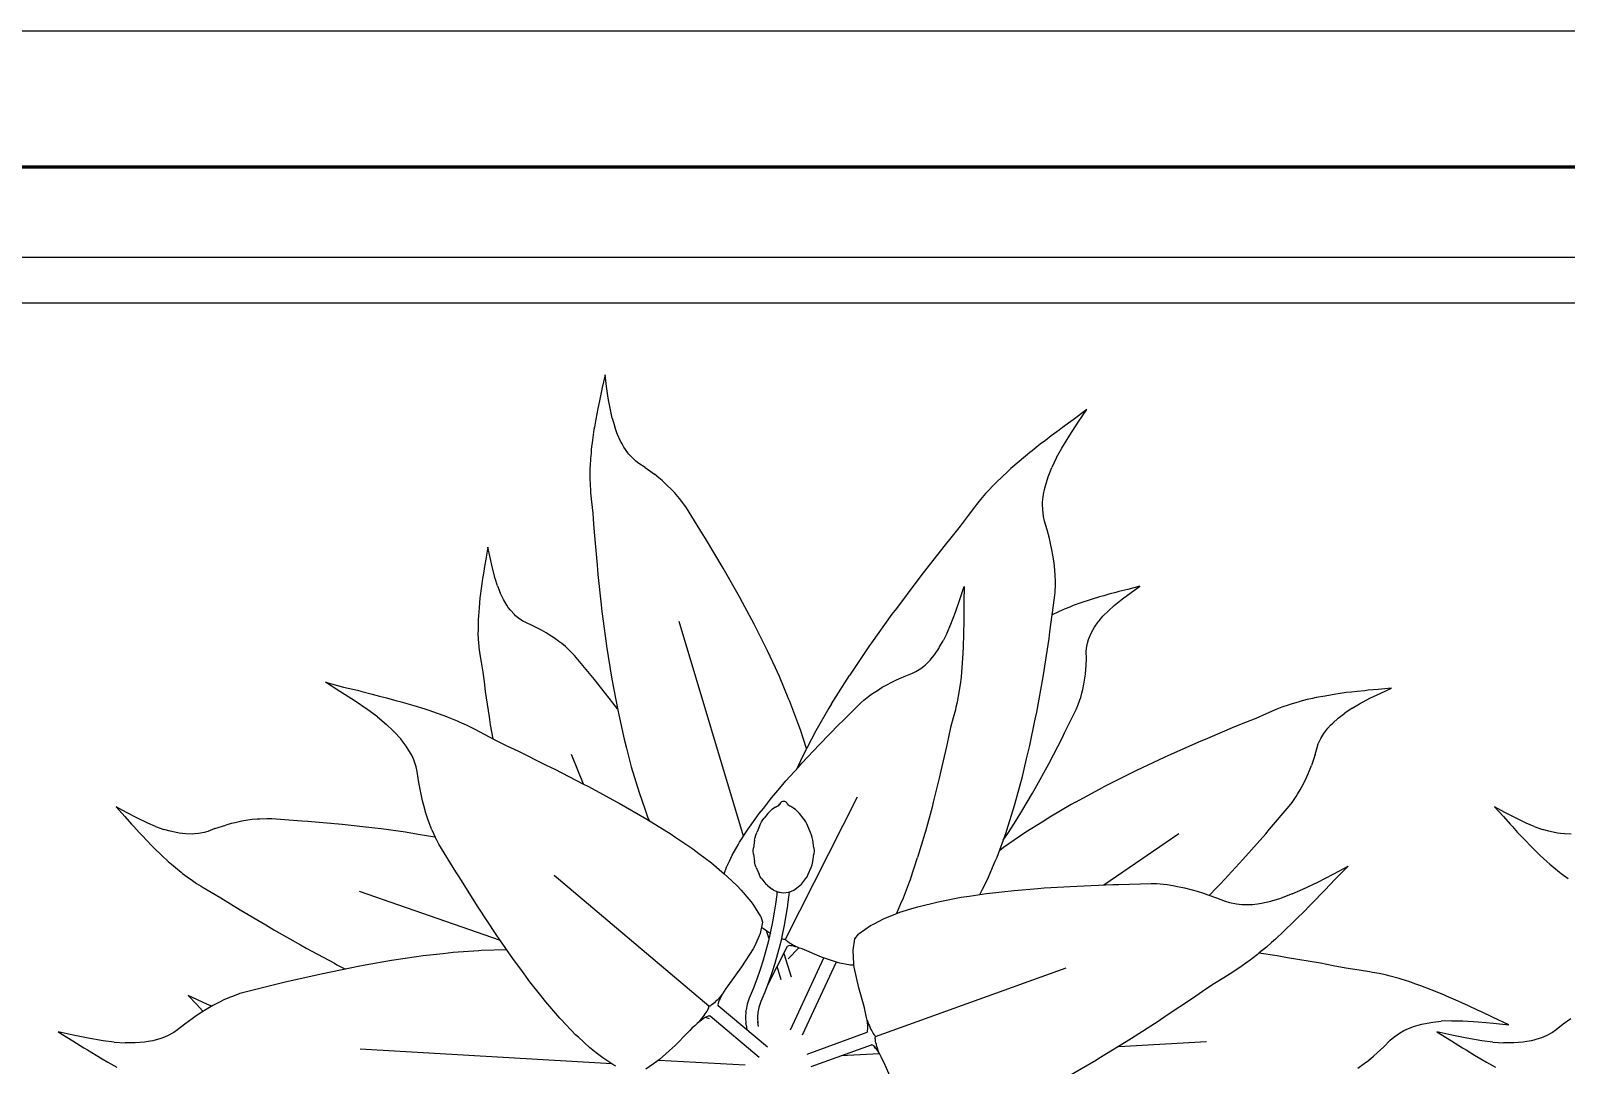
# Model space of a CAD drawing. Header units: metres. Extents: x 244.4 to 340.3, y -4.1 to 64.3.
# Drawn here: x 253.856 to 254.703, y 35.942 to 36.512 of the extents above; entities that cross this region are included whole.
import ezdxf

# ---------------------------------------------------------------- set-up
doc = ezdxf.new("R2010")
doc.units = ezdxf.units.M
doc.layers.add('A-WALL', color=6, linetype='Continuous', lineweight=60)
doc.layers.add('Edges', color=7, linetype='Continuous')

msp = doc.modelspace()

# ---------------------------------------------------------------- linework, layer by layer
at = {"layer": 'A-WALL'}
msp.add_line((251.59767, 36.4373), (257.44767, 36.4373), dxfattribs=at)
at = {"layer": 'Edges'}
for p, q in [((251.59767, 36.5123), (257.44767, 36.5123)), ((255.48345, 36.3873), (253.65837, 36.3873)), ((251.59767, 36.3623), (257.44767, 36.3623)), ((254.17293, 36.32262), (254.17139, 36.31547)), ((254.17375, 36.31618), (254.17293, 36.32262)), ((254.17014, 36.31002), (254.16984, 36.30824)), ((254.17139, 36.31547), (254.17014, 36.31002)), ((254.17468, 36.30969), (254.17375, 36.31618)), ((254.17586, 36.3032), (254.17468, 36.30969)), ((254.16888, 36.30402), (254.16838, 36.30096)), ((254.16984, 36.30824), (254.16888, 36.30402)), ((254.17692, 36.29857), (254.17586, 36.3032)), ((254.43858, 36.30347), (254.43098, 36.29777)), ((254.43382, 36.29644), (254.43858, 36.30347)), ((254.16706, 36.29369), (254.16681, 36.29246)), ((254.16777, 36.29818), (254.16706, 36.29369)), ((254.16838, 36.30096), (254.16777, 36.29818)), ((254.17692, 36.29857), (254.17826, 36.29395)), ((254.17949, 36.29053), (254.17826, 36.29395)), ((254.42513, 36.29355), (254.42334, 36.29207)), ((254.43098, 36.29777), (254.42513, 36.29355)), ((254.42915, 36.28936), (254.43382, 36.29644)), ((254.16596, 36.28647), (254.16535, 36.28161)), ((254.16681, 36.29246), (254.16596, 36.28647)), ((254.17979, 36.28971), (254.17949, 36.29053)), ((254.18149, 36.28595), (254.17979, 36.28971)), ((254.18229, 36.28449), (254.18149, 36.28595)), ((254.18337, 36.28259), (254.18229, 36.28449)), ((254.41577, 36.28636), (254.41285, 36.28425)), ((254.41885, 36.28886), (254.41577, 36.28636)), ((254.42334, 36.29207), (254.41885, 36.28886)), ((254.42477, 36.28217), (254.42915, 36.28936)), ((254.16488, 36.27642), (254.1647, 36.27237)), ((254.16519, 36.27936), (254.16488, 36.27642)), ((254.16535, 36.28161), (254.16519, 36.27936)), ((254.18542, 36.2796), (254.18337, 36.28259)), ((254.1861, 36.27879), (254.18542, 36.2796)), ((254.18761, 36.27707), (254.1861, 36.27879)), ((254.18995, 36.2749), (254.18761, 36.27707)), ((254.40713, 36.27968), (254.40131, 36.27481)), ((254.4084, 36.28061), (254.40713, 36.27968)), ((254.41285, 36.28425), (254.4084, 36.28061)), ((254.42187, 36.27691), (254.41926, 36.27146)), ((254.42187, 36.27691), (254.42477, 36.28217)), ((254.16462, 36.27138), (254.16455, 36.26656)), ((254.1647, 36.27237), (254.16462, 36.27138)), ((254.1916, 36.27366), (254.18995, 36.2749)), ((254.19506, 36.2714), (254.1916, 36.27366)), ((254.19506, 36.2714), (254.20015, 36.2677)), ((254.20256, 36.26577), (254.20015, 36.2677)), ((254.39467, 36.26893), (254.39196, 36.26653)), ((254.39669, 36.27086), (254.39467, 36.26893)), ((254.40131, 36.27481), (254.39669, 36.27086)), ((254.41757, 36.26723), (254.41926, 36.27146)), ((254.16455, 36.26656), (254.16459, 36.26556)), ((254.16459, 36.26556), (254.16466, 36.26196)), ((254.16466, 36.26196), (254.1649, 36.25896)), ((254.1649, 36.25896), (254.16499, 36.25752)), ((254.20434, 36.26421), (254.20256, 36.26577)), ((254.20707, 36.26178), (254.20434, 36.26421)), ((254.20952, 36.25932), (254.20707, 36.26178)), ((254.21115, 36.25765), (254.20952, 36.25932)), ((254.38755, 36.26219), (254.38353, 36.25795)), ((254.38843, 36.26301), (254.38755, 36.26219)), ((254.39196, 36.26653), (254.38843, 36.26301)), ((254.41468, 36.25674), (254.41522, 36.25935)), ((254.41522, 36.25935), (254.41567, 36.26136)), ((254.41567, 36.26136), (254.41718, 36.26623)), ((254.41718, 36.26623), (254.41757, 36.26723)), ((254.16499, 36.25752), (254.16553, 36.25256)), ((254.16553, 36.25256), (254.16611, 36.2463)), ((254.21301, 36.25554), (254.21115, 36.25765)), ((254.21395, 36.25437), (254.21301, 36.25554)), ((254.21634, 36.25131), (254.21395, 36.25437)), ((254.21783, 36.24911), (254.21634, 36.25131)), ((254.37769, 36.25096), (254.37662, 36.24964)), ((254.3799, 36.2538), (254.37769, 36.25096)), ((254.38275, 36.25702), (254.3799, 36.2538)), ((254.38353, 36.25795), (254.38275, 36.25702)), ((254.41415, 36.25102), (254.41418, 36.25232)), ((254.41419, 36.24823), (254.41415, 36.25102)), ((254.41418, 36.25232), (254.41468, 36.25674)), ((254.16611, 36.2463), (254.1666, 36.24016)), ((254.22662, 36.23495), (254.21783, 36.24911)), ((254.37313, 36.24491), (254.36868, 36.23909)), ((254.37662, 36.24964), (254.37313, 36.24491)), ((254.41465, 36.24436), (254.41419, 36.24823)), ((254.41522, 36.24188), (254.41465, 36.24436)), ((254.1666, 36.24016), (254.16702, 36.23377)), ((254.16702, 36.23377), (254.16855, 36.21753)), ((254.22837, 36.23221), (254.22662, 36.23495)), ((254.36428, 36.23356), (254.35966, 36.22796)), ((254.36868, 36.23909), (254.36428, 36.23356)), ((254.41669, 36.23705), (254.41522, 36.24188)), ((254.4179, 36.23221), (254.41669, 36.23705)), ((254.10834, 36.22747), (254.10723, 36.22081)), ((254.10952, 36.22173), (254.10834, 36.22747)), ((254.23812, 36.21586), (254.22837, 36.23221)), ((254.35966, 36.22796), (254.34836, 36.21335)), ((254.41857, 36.22962), (254.4179, 36.23221)), ((254.41933, 36.22597), (254.41857, 36.22962)), ((254.41977, 36.22316), (254.41933, 36.22597)), ((254.10723, 36.22081), (254.1063, 36.21572)), ((254.1108, 36.21597), (254.10952, 36.22173)), ((254.16855, 36.21753), (254.16897, 36.21236)), ((254.42046, 36.21886), (254.41977, 36.22316)), ((254.42085, 36.21477), (254.42046, 36.21886)), ((254.1054, 36.21017), (254.10506, 36.20734)), ((254.10611, 36.21408), (254.1054, 36.21017)), ((254.1063, 36.21572), (254.10611, 36.21408)), ((254.11231, 36.21027), (254.1108, 36.21597)), ((254.11359, 36.20624), (254.11231, 36.21027)), ((254.16897, 36.21236), (254.17086, 36.19563)), ((254.24703, 36.20021), (254.23812, 36.21586)), ((254.34474, 36.20882), (254.33351, 36.19374)), ((254.34836, 36.21335), (254.34474, 36.20882)), ((254.42109, 36.21204), (254.42085, 36.21477)), ((254.42121, 36.20877), (254.42109, 36.21204)), ((254.42119, 36.20702), (254.42121, 36.20877)), ((254.10415, 36.20066), (254.10396, 36.19953)), ((254.10461, 36.20477), (254.10415, 36.20066)), ((254.10506, 36.20734), (254.10461, 36.20477)), ((254.11359, 36.20624), (254.11515, 36.20227)), ((254.11654, 36.19935), (254.11515, 36.20227)), ((254.24869, 36.19705), (254.24703, 36.20021)), ((254.36859, 36.19869), (254.37097, 36.20574)), ((254.37097, 36.20574), (254.37079, 36.19758)), ((254.4208, 36.19956), (254.42109, 36.20257)), ((254.42109, 36.20257), (254.42119, 36.20702)), ((254.44543, 36.20008), (254.44148, 36.19882)), ((254.44796, 36.20071), (254.44543, 36.20008)), ((254.45067, 36.20156), (254.44796, 36.20071)), ((254.45453, 36.20251), (254.45067, 36.20156)), ((254.45611, 36.203), (254.45453, 36.20251)), ((254.46113, 36.20423), (254.45611, 36.203)), ((254.45817, 36.199), (254.46291, 36.20252)), ((254.46767, 36.20594), (254.46113, 36.20423)), ((254.46291, 36.20252), (254.46767, 36.20594)), ((254.10344, 36.19406), (254.10308, 36.18965)), ((254.10396, 36.19953), (254.10344, 36.19406)), ((254.11688, 36.19866), (254.11654, 36.19935)), ((254.11873, 36.19552), (254.11688, 36.19866)), ((254.11959, 36.19432), (254.11873, 36.19552)), ((254.12074, 36.19277), (254.11959, 36.19432)), ((254.12291, 36.19037), (254.12074, 36.19277)), ((254.17086, 36.19563), (254.17123, 36.19208)), ((254.17123, 36.19208), (254.17359, 36.17452)), ((254.25515, 36.18506), (254.24869, 36.19705)), ((254.33351, 36.19374), (254.33111, 36.19062)), ((254.36356, 36.185), (254.36616, 36.19175)), ((254.36616, 36.19175), (254.36859, 36.19869)), ((254.37078, 36.19145), (254.37066, 36.18946)), ((254.37079, 36.19758), (254.37078, 36.19145)), ((254.41814, 36.1808), (254.4208, 36.19956)), ((254.42254, 36.19174), (254.41948, 36.19024)), ((254.42336, 36.19208), (254.42254, 36.19174)), ((254.42666, 36.19357), (254.42336, 36.19208)), ((254.42913, 36.19451), (254.42666, 36.19357)), ((254.431, 36.1953), (254.42913, 36.19451)), ((254.43517, 36.19677), (254.431, 36.1953)), ((254.44038, 36.19852), (254.43517, 36.19677)), ((254.44148, 36.19882), (254.44038, 36.19852)), ((254.45044, 36.19248), (254.44744, 36.18943)), ((254.45044, 36.19248), (254.45359, 36.1953)), ((254.45359, 36.1953), (254.45817, 36.199)), ((254.10304, 36.18763), (254.10288, 36.18499)), ((254.10288, 36.18499), (254.1029, 36.18136)), ((254.10308, 36.18965), (254.10304, 36.18763)), ((254.12361, 36.18973), (254.12291, 36.19037)), ((254.12518, 36.1884), (254.12361, 36.18973)), ((254.12758, 36.18678), (254.12518, 36.1884)), ((254.12927, 36.18589), (254.12758, 36.18678)), ((254.13276, 36.18433), (254.12927, 36.18589)), ((254.13612, 36.18263), (254.13276, 36.18433)), ((254.24923, 36.06822), (254.21373, 36.18657)), ((254.25827, 36.17874), (254.25515, 36.18506)), ((254.33111, 36.19062), (254.31982, 36.17475)), ((254.36154, 36.18033), (254.36356, 36.185)), ((254.37069, 36.18482), (254.37053, 36.18147)), ((254.37066, 36.18946), (254.37069, 36.18482)), ((254.442, 36.18213), (254.44275, 36.18341)), ((254.44275, 36.18341), (254.44486, 36.18638)), ((254.44486, 36.18638), (254.44535, 36.18697)), ((254.44535, 36.18697), (254.44744, 36.18943)), ((254.1029, 36.18136), (254.10287, 36.18048)), ((254.10287, 36.18048), (254.10303, 36.1762)), ((254.10303, 36.1762), (254.10311, 36.17532)), ((254.10311, 36.17532), (254.10335, 36.17216)), ((254.13793, 36.18172), (254.13612, 36.18263)), ((254.14038, 36.18034), (254.13793, 36.18172)), ((254.1422, 36.17919), (254.14038, 36.18034)), ((254.14499, 36.17742), (254.1422, 36.17919)), ((254.1475, 36.17558), (254.14499, 36.17742)), ((254.14916, 36.17434), (254.1475, 36.17558)), ((254.15107, 36.17275), (254.14916, 36.17434)), ((254.17359, 36.17452), (254.1738, 36.17287)), ((254.26249, 36.17037), (254.25827, 36.17874)), ((254.31982, 36.17475), (254.31875, 36.17329)), ((254.35738, 36.17247), (254.35928, 36.17577)), ((254.36154, 36.18033), (254.35928, 36.17577)), ((254.37055, 36.17846), (254.37032, 36.17365)), ((254.37053, 36.18147), (254.37055, 36.17846)), ((254.41438, 36.15609), (254.4177, 36.17717)), ((254.4177, 36.17717), (254.41814, 36.1808)), ((254.43838, 36.17176), (254.43888, 36.17461)), ((254.43888, 36.17461), (254.43945, 36.17659)), ((254.43945, 36.17659), (254.43975, 36.17749)), ((254.43975, 36.17749), (254.44106, 36.18045)), ((254.44106, 36.18045), (254.442, 36.18213)), ((254.10335, 36.17216), (254.10373, 36.16954)), ((254.10373, 36.16954), (254.10388, 36.16829)), ((254.10388, 36.16829), (254.10463, 36.16401)), ((254.15205, 36.17184), (254.15107, 36.17275)), ((254.15451, 36.1695), (254.15205, 36.17184)), ((254.15606, 36.1678), (254.15451, 36.1695)), ((254.16525, 36.15667), (254.15606, 36.1678)), ((254.1738, 36.17287), (254.1767, 36.15471)), ((254.26683, 36.16089), (254.26249, 36.17037)), ((254.31875, 36.17329), (254.30764, 36.1568)), ((254.3521, 36.16522), (254.3535, 36.16689)), ((254.3535, 36.16689), (254.35456, 36.16822)), ((254.35456, 36.16822), (254.35693, 36.1717)), ((254.35693, 36.1717), (254.35738, 36.17247)), ((254.36998, 36.16608), (254.36968, 36.1611)), ((254.37033, 36.17236), (254.36998, 36.16608)), ((254.37032, 36.17365), (254.37033, 36.17236)), ((254.43808, 36.16227), (254.43826, 36.16604)), ((254.43825, 36.16986), (254.43838, 36.17176)), ((254.43826, 36.16604), (254.43825, 36.16986)), ((254.10463, 36.16401), (254.10547, 36.15861)), ((254.10547, 36.15861), (254.10621, 36.15332)), ((254.26906, 36.15614), (254.26683, 36.16089)), ((254.33879, 36.15662), (254.34251, 36.15808)), ((254.34251, 36.15808), (254.34434, 36.15896)), ((254.34434, 36.15896), (254.34698, 36.16061)), ((254.34698, 36.16061), (254.34875, 36.16198)), ((254.34875, 36.16198), (254.34956, 36.16266)), ((254.34956, 36.16266), (254.3521, 36.16522)), ((254.36942, 36.15881), (254.3692, 36.15588)), ((254.36968, 36.1611), (254.36942, 36.15881)), ((254.43742, 36.15532), (254.43773, 36.15744)), ((254.43773, 36.15744), (254.43799, 36.16025)), ((254.43799, 36.16025), (254.43808, 36.16227)), ((254.02677, 36.14799), (254.01876, 36.153)), ((254.01876, 36.153), (254.02879, 36.15039)), ((254.02879, 36.15039), (254.03637, 36.14859)), ((254.10621, 36.15332), (254.10688, 36.14784)), ((254.16707, 36.15453), (254.16525, 36.15667)), ((254.17726, 36.1417), (254.16707, 36.15453)), ((254.1767, 36.15471), (254.17991, 36.13765)), ((254.27433, 36.14356), (254.26906, 36.15614)), ((254.2978, 36.1412), (254.30764, 36.1568)), ((254.32304, 36.14853), (254.32573, 36.15022)), ((254.32573, 36.15022), (254.3287, 36.15181)), ((254.3287, 36.15181), (254.33065, 36.15289)), ((254.33065, 36.15289), (254.33327, 36.15417)), ((254.33327, 36.15417), (254.33519, 36.155)), ((254.33519, 36.155), (254.33879, 36.15662)), ((254.36858, 36.15091), (254.36787, 36.14627)), ((254.36867, 36.15187), (254.36858, 36.15091)), ((254.3692, 36.15588), (254.36867, 36.15187)), ((254.4109, 36.13651), (254.41438, 36.15609)), ((254.43584, 36.14698), (254.43629, 36.14901)), ((254.43629, 36.14901), (254.43695, 36.15205)), ((254.43695, 36.15205), (254.43742, 36.15532)), ((254.59915, 36.14909), (254.59357, 36.14863)), ((254.60642, 36.1498), (254.59915, 36.14909)), ((254.60054, 36.14706), (254.60642, 36.1498)), ((254.03464, 36.14296), (254.02677, 36.14799)), ((254.04222, 36.13778), (254.03464, 36.14296)), ((254.03637, 36.14859), (254.03878, 36.14786)), ((254.03878, 36.14786), (254.04453, 36.14654)), ((254.04453, 36.14654), (254.04862, 36.14536)), ((254.04862, 36.14536), (254.05235, 36.14451)), ((254.05235, 36.14451), (254.05822, 36.14282)), ((254.05822, 36.14282), (254.05983, 36.14245)), ((254.05983, 36.14245), (254.06749, 36.14019)), ((254.10688, 36.14784), (254.10903, 36.13395)), ((254.17977, 36.1384), (254.17726, 36.1417)), ((254.27485, 36.14233), (254.27433, 36.14356)), ((254.27983, 36.1291), (254.27485, 36.14233)), ((254.2978, 36.1412), (254.29637, 36.1387)), ((254.30398, 36.13168), (254.31391, 36.14164)), ((254.31391, 36.14164), (254.31557, 36.14315)), ((254.31557, 36.14315), (254.31923, 36.14601)), ((254.31923, 36.14601), (254.32128, 36.14744)), ((254.32128, 36.14744), (254.32304, 36.14853)), ((254.36704, 36.14196), (254.36635, 36.1392)), ((254.36766, 36.14531), (254.36704, 36.14196)), ((254.36787, 36.14627), (254.36766, 36.14531)), ((254.43361, 36.14012), (254.43474, 36.14333)), ((254.43474, 36.14333), (254.43516, 36.14459)), ((254.43516, 36.14459), (254.43584, 36.14698)), ((254.54953, 36.1404), (254.54612, 36.13923)), ((254.55047, 36.14074), (254.54953, 36.1404)), ((254.55508, 36.14213), (254.55047, 36.14074)), ((254.55605, 36.14236), (254.55508, 36.14213)), ((254.55997, 36.14342), (254.55605, 36.14236)), ((254.56286, 36.14402), (254.55997, 36.14342)), ((254.56505, 36.14455), (254.56286, 36.14402)), ((254.56987, 36.14544), (254.56505, 36.14455)), ((254.57583, 36.14646), (254.56987, 36.14544)), ((254.57708, 36.14659), (254.57583, 36.14646)), ((254.58157, 36.14728), (254.57708, 36.14659)), ((254.58441, 36.14755), (254.58157, 36.14728)), ((254.58748, 36.148), (254.58441, 36.14755)), ((254.58473, 36.13869), (254.58882, 36.1411)), ((254.59178, 36.14837), (254.58748, 36.148)), ((254.58882, 36.1411), (254.59464, 36.1442)), ((254.59357, 36.14863), (254.59178, 36.14837)), ((254.59464, 36.1442), (254.60054, 36.14706)), ((254.04741, 36.13392), (254.04222, 36.13778)), ((254.04741, 36.13392), (254.05238, 36.1298)), ((254.06749, 36.14019), (254.07356, 36.13836)), ((254.07356, 36.13836), (254.0763, 36.13737)), ((254.0763, 36.13737), (254.07986, 36.13624)), ((254.07986, 36.13624), (254.08467, 36.13442)), ((254.08467, 36.13442), (254.08583, 36.13403)), ((254.08583, 36.13403), (254.09136, 36.13178)), ((254.10903, 36.13395), (254.10965, 36.12955)), ((254.17991, 36.13765), (254.18051, 36.13499)), ((254.18051, 36.13499), (254.18347, 36.12156)), ((254.29637, 36.1387), (254.28917, 36.12632)), ((254.36484, 36.13348), (254.36346, 36.12803)), ((254.36605, 36.1379), (254.36484, 36.13348)), ((254.36635, 36.1392), (254.36605, 36.1379)), ((254.40714, 36.11816), (254.41006, 36.13267)), ((254.41006, 36.13267), (254.4109, 36.13651)), ((254.42627, 36.12508), (254.43268, 36.13801)), ((254.43268, 36.13801), (254.43361, 36.14012)), ((254.53164, 36.13309), (254.52594, 36.13076)), ((254.53744, 36.13555), (254.53164, 36.13309)), ((254.54199, 36.13756), (254.53744, 36.13555)), ((254.54334, 36.13809), (254.54199, 36.13756)), ((254.54612, 36.13923), (254.54334, 36.13809)), ((254.57409, 36.13049), (254.57716, 36.13325)), ((254.57716, 36.13325), (254.57785, 36.13379)), ((254.57785, 36.13379), (254.58073, 36.13601)), ((254.58473, 36.13869), (254.58073, 36.13601)), ((254.05591, 36.12648), (254.05238, 36.1298)), ((254.05673, 36.1257), (254.05591, 36.12648)), ((254.06033, 36.12175), (254.05673, 36.1257)), ((254.09136, 36.13178), (254.09247, 36.13125)), ((254.09247, 36.13125), (254.09644, 36.1295)), ((254.09644, 36.1295), (254.09965, 36.12784)), ((254.09965, 36.12784), (254.10117, 36.1271)), ((254.10117, 36.1271), (254.10627, 36.12431)), ((254.10627, 36.12431), (254.11261, 36.12101)), ((254.10965, 36.12955), (254.11101, 36.12184)), ((254.2806, 36.12673), (254.27983, 36.1291)), ((254.28399, 36.11643), (254.2806, 36.12673)), ((254.28917, 36.12632), (254.28674, 36.12167)), ((254.29119, 36.1187), (254.30205, 36.12984)), ((254.30205, 36.12984), (254.30398, 36.13168)), ((254.36346, 36.12803), (254.36228, 36.12283)), ((254.42507, 36.12254), (254.42627, 36.12508)), ((254.51999, 36.12842), (254.50498, 36.12202)), ((254.52594, 36.13076), (254.51999, 36.12842)), ((254.5675, 36.12196), (254.56867, 36.12393)), ((254.56867, 36.12393), (254.56924, 36.12482)), ((254.56924, 36.12482), (254.57147, 36.12768)), ((254.57147, 36.12768), (254.57294, 36.12929)), ((254.57294, 36.12929), (254.57409, 36.13049)), ((254.06167, 36.12005), (254.06033, 36.12175)), ((254.06332, 36.11784), (254.06167, 36.12005)), ((254.06575, 36.11395), (254.06332, 36.11784)), ((254.11261, 36.12101), (254.11869, 36.11803)), ((254.11869, 36.11803), (254.12489, 36.11517)), ((254.12489, 36.11517), (254.14041, 36.10738)), ((254.18347, 36.12156), (254.18474, 36.11668)), ((254.18474, 36.11668), (254.1874, 36.10642)), ((254.28143, 36.10838), (254.29119, 36.1187)), ((254.28674, 36.12167), (254.28172, 36.11212)), ((254.36121, 36.11756), (254.35805, 36.10425)), ((254.36228, 36.12283), (254.36121, 36.11756)), ((254.40532, 36.11074), (254.40714, 36.11816)), ((254.41751, 36.108), (254.42507, 36.12254)), ((254.50018, 36.12004), (254.48482, 36.11316)), ((254.50498, 36.12202), (254.50018, 36.12004)), ((254.56436, 36.11315), (254.56546, 36.11712)), ((254.56546, 36.11712), (254.56614, 36.11908)), ((254.56614, 36.11908), (254.5675, 36.12196)), ((254.06635, 36.11275), (254.06575, 36.11395)), ((254.06753, 36.11016), (254.06635, 36.11275)), ((254.06879, 36.10641), (254.06753, 36.11016)), ((254.14041, 36.10738), (254.14525, 36.10508)), ((254.16111, 36.09683), (254.15447, 36.11325)), ((254.28172, 36.11212), (254.27838, 36.10494)), ((254.2796, 36.10627), (254.28143, 36.10838)), ((254.40308, 36.101), (254.40532, 36.11074)), ((254.41011, 36.09449), (254.41751, 36.108)), ((254.48155, 36.11173), (254.46554, 36.10414)), ((254.48482, 36.11316), (254.48155, 36.11173)), ((254.56128, 36.10429), (254.56238, 36.10717)), ((254.56436, 36.11315), (254.56238, 36.10717)), ((254.06935, 36.10389), (254.06879, 36.10641)), ((254.07006, 36.09888), (254.06935, 36.10389)), ((254.07101, 36.09395), (254.07006, 36.09888)), ((254.14525, 36.10508), (254.16064, 36.09707)), ((254.1874, 36.10642), (254.19169, 36.0922)), ((254.26926, 36.09453), (254.27264, 36.09863)), ((254.27264, 36.09863), (254.2796, 36.10627)), ((254.35717, 36.10013), (254.35381, 36.08689)), ((254.35805, 36.10425), (254.35717, 36.10013)), ((254.40011, 36.09032), (254.40308, 36.101)), ((254.46403, 36.10344), (254.44761, 36.09516)), ((254.46554, 36.10414), (254.46403, 36.10344)), ((254.55725, 36.09569), (254.55885, 36.09877)), ((254.55885, 36.09877), (254.56033, 36.10212)), ((254.56033, 36.10212), (254.56128, 36.10429)), ((254.07148, 36.09133), (254.07101, 36.09395)), ((254.0723, 36.08772), (254.07148, 36.09133)), ((254.16064, 36.09707), (254.16383, 36.09549)), ((254.16383, 36.09549), (254.17927, 36.08706)), ((254.19169, 36.0922), (254.19483, 36.08321)), ((254.26481, 36.08941), (254.26926, 36.09453)), ((254.27236, 36.01132), (254.31215, 36.08975)), ((254.3987, 36.08502), (254.40011, 36.09032)), ((254.40272, 36.08187), (254.40854, 36.09188)), ((254.40854, 36.09188), (254.41011, 36.09449)), ((254.43233, 36.08691), (254.44761, 36.09516)), ((254.55169, 36.08676), (254.55388, 36.08996)), ((254.55388, 36.08996), (254.55471, 36.09122)), ((254.55471, 36.09122), (254.55615, 36.09363)), ((254.55615, 36.09363), (254.55725, 36.09569)), ((253.90902, 36.08129), (253.90333, 36.08439)), ((253.90333, 36.08439), (253.90821, 36.07896)), ((253.91483, 36.07823), (253.90902, 36.08129)), ((254.07306, 36.085), (254.0723, 36.08772)), ((254.07416, 36.08086), (254.07306, 36.085)), ((254.17927, 36.08706), (254.18069, 36.08632)), ((254.18069, 36.08632), (254.19588, 36.07755)), ((254.19483, 36.08321), (254.19636, 36.07889)), ((254.25792, 36.08069), (254.2602, 36.08348)), ((254.2602, 36.08348), (254.26481, 36.08941)), ((254.26267, 36.08065), (254.26337, 36.08144)), ((254.26337, 36.08144), (254.26413, 36.08215)), ((254.26413, 36.08215), (254.26495, 36.0828)), ((254.26684, 36.08421), (254.26495, 36.0828)), ((254.26684, 36.08421), (254.26746, 36.0846)), ((254.26746, 36.0846), (254.26814, 36.08491)), ((254.26808, 36.08469), (254.26859, 36.08512)), ((254.26814, 36.08491), (254.26859, 36.08512)), ((254.26859, 36.08512), (254.26861, 36.08513)), ((254.26861, 36.08513), (254.26865, 36.08517)), ((254.26865, 36.08517), (254.26917, 36.08571)), ((254.26878, 36.08521), (254.26865, 36.08517)), ((254.26878, 36.08521), (254.26867, 36.08507)), ((254.26882, 36.08526), (254.26878, 36.08521)), ((254.26917, 36.08571), (254.26882, 36.08526)), ((254.26905, 36.08542), (254.26882, 36.08526)), ((254.26917, 36.08571), (254.26924, 36.0858)), ((254.26924, 36.0858), (254.26974, 36.08656)), ((254.26963, 36.08629), (254.26924, 36.0858)), ((254.26974, 36.08656), (254.27005, 36.08694)), ((254.27005, 36.08694), (254.27044, 36.08724)), ((254.27044, 36.08724), (254.2709, 36.08742)), ((254.2709, 36.08742), (254.2714, 36.08749)), ((254.2714, 36.08749), (254.27189, 36.08742)), ((254.27189, 36.08742), (254.27235, 36.08724)), ((254.27235, 36.08724), (254.27274, 36.08694)), ((254.27274, 36.08694), (254.27305, 36.08656)), ((254.27355, 36.0858), (254.27305, 36.08656)), ((254.27362, 36.08571), (254.27355, 36.0858)), ((254.27414, 36.08517), (254.27362, 36.08571)), ((254.27397, 36.08526), (254.27362, 36.08571)), ((254.27397, 36.08526), (254.27374, 36.08542)), ((254.27401, 36.08521), (254.27397, 36.08526)), ((254.27412, 36.08507), (254.27401, 36.08521)), ((254.27414, 36.08517), (254.27401, 36.08521)), ((254.27418, 36.08513), (254.27414, 36.08517)), ((254.2742, 36.08512), (254.27418, 36.08513)), ((254.27465, 36.08491), (254.2742, 36.08512)), ((254.27471, 36.08469), (254.2742, 36.08512)), ((254.27533, 36.0846), (254.27465, 36.08491)), ((254.27595, 36.08421), (254.27533, 36.0846)), ((254.27784, 36.0828), (254.27595, 36.08421)), ((254.27867, 36.08215), (254.27784, 36.0828)), ((254.27942, 36.08144), (254.27867, 36.08215)), ((254.28012, 36.08065), (254.27942, 36.08144)), ((254.35318, 36.08416), (254.34952, 36.0708)), ((254.35381, 36.08689), (254.35318, 36.08416)), ((254.3944, 36.07147), (254.3987, 36.08502)), ((254.3995, 36.07683), (254.40272, 36.08187)), ((254.42998, 36.08553), (254.41809, 36.07862)), ((254.43233, 36.08691), (254.42998, 36.08553)), ((254.53923, 36.072), (254.55005, 36.08467)), ((254.55005, 36.08467), (254.55169, 36.08676)), ((254.66902, 36.08129), (254.66333, 36.08439)), ((254.66333, 36.08439), (254.66821, 36.07896)), ((254.67483, 36.07823), (254.66902, 36.08129)), ((253.90821, 36.07896), (253.9119, 36.07474)), ((253.9119, 36.07474), (253.91317, 36.07346)), ((253.91317, 36.07346), (253.91602, 36.07022)), ((253.92077, 36.07538), (253.91483, 36.07823)), ((253.92514, 36.07353), (253.92077, 36.07538)), ((253.92514, 36.07353), (253.92967, 36.0719)), ((253.95779, 36.07229), (253.96378, 36.07424)), ((253.96675, 36.07506), (253.96378, 36.07424)), ((253.96906, 36.07559), (253.96675, 36.07506)), ((253.97263, 36.07638), (253.96906, 36.07559)), ((253.97606, 36.07692), (253.97263, 36.07638)), ((253.97837, 36.07726), (253.97606, 36.07692)), ((253.98116, 36.07753), (253.97837, 36.07726)), ((253.98267, 36.0776), (253.98116, 36.07753)), ((253.98655, 36.07775), (253.98267, 36.0776)), ((253.9892, 36.07767), (253.98655, 36.07775)), ((254.00583, 36.07648), (253.9892, 36.07767)), ((254.00908, 36.0763), (254.00583, 36.07648)), ((254.02804, 36.07461), (254.00908, 36.0763)), ((254.04593, 36.07264), (254.02804, 36.07461)), ((254.04946, 36.07214), (254.04593, 36.07264)), ((254.07546, 36.07705), (254.07416, 36.08086)), ((254.0763, 36.07454), (254.07546, 36.07705)), ((254.07746, 36.07161), (254.0763, 36.07454)), ((254.19588, 36.07755), (254.20934, 36.06921)), ((254.19636, 36.07889), (254.19725, 36.0767)), ((254.25197, 36.07244), (254.25248, 36.07313)), ((254.25248, 36.07313), (254.25792, 36.08069)), ((254.25809, 36.07374), (254.25656, 36.07013)), ((254.25809, 36.07374), (254.25863, 36.07492)), ((254.25863, 36.07492), (254.25924, 36.07605)), ((254.25924, 36.07605), (254.25994, 36.07713)), ((254.25994, 36.07713), (254.26071, 36.07816)), ((254.26267, 36.08065), (254.26071, 36.07816)), ((254.28208, 36.07816), (254.28012, 36.08065)), ((254.28285, 36.07713), (254.28208, 36.07816)), ((254.28355, 36.07605), (254.28285, 36.07713)), ((254.28416, 36.07492), (254.28355, 36.07605)), ((254.2847, 36.07374), (254.28416, 36.07492)), ((254.28623, 36.07013), (254.2847, 36.07374)), ((254.39532, 36.07012), (254.3995, 36.07683)), ((254.41383, 36.07593), (254.40486, 36.07028)), ((254.41809, 36.07862), (254.41383, 36.07593)), ((254.66821, 36.07896), (254.6719, 36.07474)), ((254.6719, 36.07474), (254.67317, 36.07346)), ((254.67317, 36.07346), (254.67602, 36.07022)), ((254.68077, 36.07538), (254.67483, 36.07823)), ((254.68514, 36.07353), (254.68077, 36.07538)), ((254.68514, 36.07353), (254.68967, 36.0719)), ((253.91602, 36.07022), (253.9182, 36.06801)), ((253.9182, 36.06801), (253.9201, 36.06588)), ((253.9201, 36.06588), (253.92332, 36.06267)), ((253.93317, 36.07089), (253.92967, 36.0719)), ((253.93401, 36.07066), (253.93317, 36.07089)), ((253.93805, 36.06983), (253.93401, 36.07066)), ((253.9397, 36.06962), (253.93805, 36.06983)), ((253.94187, 36.06938), (253.9397, 36.06962)), ((253.9455, 36.06929), (253.94187, 36.06938)), ((253.94655, 36.06936), (253.9455, 36.06929)), ((253.94883, 36.06958), (253.94655, 36.06936)), ((253.95196, 36.0702), (253.94883, 36.06958)), ((253.95394, 36.07081), (253.95196, 36.0702)), ((253.95779, 36.07229), (253.95394, 36.07081)), ((254.06297, 36.07034), (254.04946, 36.07214)), ((254.06992, 36.06915), (254.06297, 36.07034)), ((254.07917, 36.06767), (254.06992, 36.06915)), ((254.07746, 36.07161), (254.07927, 36.06765)), ((254.07927, 36.06765), (254.07917, 36.06767)), ((254.07992, 36.06624), (254.07927, 36.06765)), ((254.08131, 36.06375), (254.07992, 36.06624)), ((254.20934, 36.06921), (254.21138, 36.0678)), ((254.21138, 36.0678), (254.22124, 36.06116)), ((254.24624, 36.06342), (254.24702, 36.06482)), ((254.24702, 36.06482), (254.25197, 36.07244)), ((254.25531, 36.066), (254.25474, 36.0618)), ((254.25531, 36.066), (254.25563, 36.0674)), ((254.25563, 36.0674), (254.25605, 36.06878)), ((254.25605, 36.06878), (254.25656, 36.07013)), ((254.28674, 36.06878), (254.28623, 36.07013)), ((254.28716, 36.0674), (254.28674, 36.06878)), ((254.28748, 36.066), (254.28716, 36.0674)), ((254.28805, 36.0618), (254.28748, 36.066)), ((254.34921, 36.06957), (254.34524, 36.05634)), ((254.34952, 36.0708), (254.34921, 36.06957)), ((254.38904, 36.05664), (254.394, 36.07017)), ((254.39245, 36.06595), (254.39532, 36.07012)), ((254.40486, 36.07028), (254.39262, 36.06187)), ((254.394, 36.07017), (254.3944, 36.07147)), ((254.44785, 36.04124), (254.48922, 36.06957)), ((254.52454, 36.05523), (254.53715, 36.06949)), ((254.53715, 36.06949), (254.53923, 36.072)), ((254.67602, 36.07022), (254.6782, 36.06801)), ((254.6782, 36.06801), (254.6801, 36.06588)), ((254.6801, 36.06588), (254.68332, 36.06267)), ((254.69317, 36.07089), (254.68967, 36.0719)), ((254.69401, 36.07066), (254.69317, 36.07089)), ((254.69805, 36.06983), (254.69401, 36.07066)), ((254.6997, 36.06962), (254.69805, 36.06983)), ((254.70187, 36.06938), (254.6997, 36.06962)), ((254.7055, 36.06929), (254.70187, 36.06938)), ((253.92332, 36.06267), (253.92417, 36.06175)), ((253.92417, 36.06175), (253.92853, 36.05755)), ((253.92853, 36.05755), (253.9321, 36.0542)), ((254.09071, 36.04857), (254.08131, 36.06375)), ((254.22124, 36.06116), (254.22471, 36.05854)), ((254.22471, 36.05854), (254.23163, 36.05337)), ((254.24149, 36.0544), (254.24303, 36.05772)), ((254.24303, 36.05772), (254.24624, 36.06342)), ((254.25466, 36.06004), (254.25474, 36.0618)), ((254.25481, 36.05828), (254.25466, 36.06004)), ((254.25481, 36.05828), (254.25537, 36.0541)), ((254.28742, 36.0541), (254.28798, 36.05828)), ((254.28813, 36.06004), (254.28798, 36.05828)), ((254.28805, 36.0618), (254.28813, 36.06004)), ((254.34129, 36.04452), (254.34524, 36.05634)), ((254.38804, 36.05432), (254.38904, 36.05664)), ((254.39262, 36.06187), (254.39032, 36.06014)), ((254.68332, 36.06267), (254.68417, 36.06175)), ((254.68417, 36.06175), (254.68853, 36.05755)), ((254.68853, 36.05755), (254.6921, 36.0542)), ((253.9321, 36.0542), (253.93383, 36.05276)), ((253.93383, 36.05276), (253.93603, 36.05079)), ((253.93603, 36.05079), (253.93921, 36.04826)), ((253.93921, 36.04826), (253.93997, 36.04762)), ((253.93997, 36.04762), (253.94383, 36.04473)), ((254.09242, 36.04564), (254.09071, 36.04857)), ((254.23163, 36.05337), (254.23866, 36.04739)), ((254.23866, 36.04739), (254.23995, 36.05104)), ((254.23866, 36.04739), (254.24052, 36.04581)), ((254.23995, 36.05104), (254.24149, 36.0544)), ((254.25572, 36.05243), (254.25537, 36.0541)), ((254.25628, 36.05082), (254.25572, 36.05243)), ((254.25628, 36.05082), (254.25785, 36.04715)), ((254.28495, 36.04715), (254.28651, 36.05082)), ((254.28651, 36.05082), (254.28707, 36.05243)), ((254.28707, 36.05243), (254.28742, 36.0541)), ((254.38378, 36.04433), (254.38804, 36.05432)), ((254.51234, 36.04199), (254.52454, 36.05523)), ((254.57425, 36.04713), (254.5826, 36.05156)), ((254.5826, 36.05156), (254.57531, 36.04418)), ((254.6921, 36.0542), (254.69383, 36.05276)), ((254.69383, 36.05276), (254.69603, 36.05079)), ((254.69603, 36.05079), (254.69921, 36.04826)), ((254.69921, 36.04826), (254.69997, 36.04762)), ((254.69997, 36.04762), (254.70383, 36.04473)), ((253.94383, 36.04473), (253.94466, 36.04418)), ((253.94466, 36.04418), (253.94762, 36.04213)), ((253.94762, 36.04213), (253.95019, 36.04056)), ((253.95019, 36.04056), (253.95141, 36.03979)), ((253.95141, 36.03979), (253.95573, 36.03732)), ((254.10302, 36.02897), (254.09242, 36.04564)), ((254.23023, 35.97432), (254.14492, 36.04641)), ((254.24052, 36.04581), (254.24569, 36.04073)), ((254.24569, 36.04073), (254.24796, 36.03845)), ((254.25853, 36.04579), (254.25785, 36.04715)), ((254.25941, 36.04454), (254.25853, 36.04579)), ((254.25941, 36.04454), (254.26161, 36.04175)), ((254.26248, 36.04087), (254.26161, 36.04175)), ((254.26248, 36.04087), (254.26509, 36.03891)), ((254.26581, 36.03842), (254.26509, 36.03891)), ((254.27698, 36.03842), (254.2777, 36.03891)), ((254.2777, 36.03891), (254.28031, 36.04087)), ((254.28031, 36.04087), (254.28118, 36.04175)), ((254.28118, 36.04175), (254.28338, 36.04454)), ((254.28338, 36.04454), (254.28426, 36.04579)), ((254.28426, 36.04579), (254.28495, 36.04715)), ((254.34058, 36.04271), (254.33728, 36.03394)), ((254.34129, 36.04452), (254.34058, 36.04271)), ((254.37959, 36.03596), (254.38107, 36.03889)), ((254.38107, 36.03889), (254.38378, 36.04433)), ((254.39842, 36.03821), (254.4115, 36.03921)), ((254.4115, 36.03921), (254.41504, 36.03957)), ((254.41504, 36.03957), (254.43305, 36.04061)), ((254.43305, 36.04061), (254.45279, 36.04145)), ((254.45279, 36.04145), (254.45618, 36.04146)), ((254.45618, 36.04146), (254.47403, 36.04202)), ((254.47403, 36.04202), (254.47688, 36.04197)), ((254.47688, 36.04197), (254.48276, 36.04143)), ((254.48276, 36.04143), (254.48588, 36.04096)), ((254.48588, 36.04096), (254.48847, 36.04044)), ((254.48847, 36.04044), (254.49242, 36.03965)), ((254.49242, 36.03965), (254.49656, 36.03854)), ((254.5061, 36.03557), (254.50984, 36.03945)), ((254.50984, 36.03945), (254.51234, 36.04199)), ((254.55175, 36.03629), (254.55768, 36.03886)), ((254.55768, 36.03886), (254.56596, 36.04283)), ((254.56596, 36.04283), (254.57425, 36.04713)), ((254.57531, 36.04418), (254.56997, 36.03852)), ((253.95573, 36.03732), (253.96115, 36.03412)), ((253.96115, 36.03412), (253.96641, 36.03092)), ((253.96641, 36.03092), (253.97183, 36.02751)), ((254.11531, 36.01056), (254.03746, 36.03767)), ((254.24796, 36.03845), (254.25325, 36.03218)), ((254.25325, 36.03218), (254.25433, 36.03072)), ((254.25433, 36.03072), (254.2585, 36.02431)), ((254.26581, 36.03842), (254.2685, 36.03733)), ((254.26691, 36.03063), (254.26623, 36.02619)), ((254.26756, 36.03591), (254.26691, 36.03063)), ((254.26772, 36.03764), (254.26756, 36.03591)), ((254.26774, 36.03784), (254.26772, 36.03764)), ((254.26893, 36.03718), (254.2685, 36.03733)), ((254.26893, 36.03718), (254.2714, 36.03687)), ((254.2714, 36.03687), (254.27386, 36.03718)), ((254.27358, 36.03055), (254.27346, 36.02971)), ((254.27423, 36.03585), (254.27358, 36.03055)), ((254.27386, 36.03718), (254.27429, 36.03733)), ((254.27437, 36.03736), (254.27423, 36.03585)), ((254.27429, 36.03733), (254.27437, 36.03736)), ((254.27437, 36.03736), (254.27698, 36.03842)), ((254.33589, 36.03081), (254.33356, 36.02545)), ((254.33728, 36.03394), (254.33589, 36.03081)), ((254.34529, 36.02927), (254.3565, 36.03201)), ((254.3565, 36.03201), (254.35758, 36.0322)), ((254.35758, 36.0322), (254.36919, 36.03444)), ((254.36919, 36.03444), (254.37373, 36.03505)), ((254.37373, 36.03505), (254.38315, 36.03651)), ((254.38315, 36.03651), (254.39173, 36.03737)), ((254.39173, 36.03737), (254.39842, 36.03821)), ((254.49656, 36.03854), (254.4993, 36.03784)), ((254.4993, 36.03784), (254.50283, 36.03674)), ((254.50283, 36.03674), (254.50533, 36.03584)), ((254.50533, 36.03584), (254.51007, 36.0342)), ((254.51007, 36.0342), (254.51477, 36.0323)), ((254.51477, 36.0323), (254.51723, 36.03153)), ((254.51723, 36.03153), (254.52111, 36.03075)), ((254.52111, 36.03075), (254.52394, 36.03047)), ((254.52394, 36.03047), (254.52528, 36.0304)), ((254.52528, 36.0304), (254.52987, 36.03055)), ((254.52987, 36.03055), (254.53261, 36.03088)), ((254.53261, 36.03088), (254.53475, 36.03118)), ((254.53475, 36.03118), (254.53997, 36.03233)), ((254.53997, 36.03233), (254.54106, 36.03265)), ((254.54106, 36.03265), (254.54569, 36.03405)), ((254.55175, 36.03629), (254.54569, 36.03405)), ((254.56412, 36.03247), (254.56105, 36.02952)), ((254.56813, 36.03679), (254.56412, 36.03247)), ((254.56997, 36.03852), (254.56813, 36.03679)), ((253.97183, 36.02751), (253.98589, 36.01922)), ((254.11292, 36.01389), (254.10302, 36.02897)), ((254.2585, 36.02431), (254.25873, 36.0238)), ((254.25873, 36.0238), (254.2598, 36.0207)), ((254.26623, 36.02619), (254.26529, 36.02091)), ((254.27267, 36.02442), (254.27172, 36.01913)), ((254.27346, 36.02971), (254.27267, 36.02442)), ((254.32085, 36.01966), (254.32676, 36.0227)), ((254.32676, 36.0227), (254.33111, 36.02447)), ((254.33111, 36.02447), (254.33543, 36.02619)), ((254.33543, 36.02619), (254.34336, 36.02866)), ((254.34336, 36.02866), (254.34529, 36.02927)), ((254.55405, 36.02248), (254.55292, 36.02127)), ((254.55845, 36.02672), (254.55405, 36.02248)), ((254.56105, 36.02952), (254.55845, 36.02672)), ((253.98589, 36.01922), (253.99032, 36.01654)), ((253.99032, 36.01654), (254.00499, 36.00826)), ((254.115, 36.01101), (254.11292, 36.01389)), ((254.25846, 36.01445), (254.25541, 36.00764)), ((254.2598, 36.0207), (254.25846, 36.01445)), ((254.26026, 36.01703), (254.25916, 36.0177)), ((254.26154, 36.0162), (254.26026, 36.01703)), ((254.26275, 36.0154), (254.26154, 36.0162)), ((254.26332, 36.01152), (254.262, 36.0159)), ((254.26385, 36.01462), (254.26275, 36.0154)), ((254.2642, 36.01563), (254.26296, 36.01036)), ((254.26395, 36.01455), (254.26385, 36.01462)), ((254.26402, 36.0145), (254.26395, 36.01455)), ((254.26427, 36.01431), (254.26414, 36.01441)), ((254.26529, 36.02091), (254.2642, 36.01563)), ((254.27063, 36.01383), (254.27015, 36.01167)), ((254.27172, 36.01913), (254.27063, 36.01383)), ((254.31056, 36.01158), (254.31264, 36.01411)), ((254.31264, 36.01411), (254.31303, 36.01451)), ((254.31303, 36.01451), (254.31927, 36.0188)), ((254.31927, 36.0188), (254.32085, 36.01966)), ((254.54713, 36.01577), (254.54252, 36.01143)), ((254.55292, 36.02127), (254.54713, 36.01577)), ((254.00499, 36.00826), (254.00808, 36.00647)), ((254.00808, 36.00647), (254.02368, 35.99809)), ((254.10331, 36.00501), (254.08913, 36.00401)), ((254.10467, 36.00512), (254.10331, 36.00501)), ((254.11877, 36.00551), (254.10467, 36.00512)), ((254.12241, 36.00018), (254.115, 36.01101)), ((254.25455, 36.006), (254.24819, 35.99607)), ((254.25541, 36.00764), (254.25455, 36.006)), ((254.26158, 36.00509), (254.26005, 35.99982)), ((254.26296, 36.01036), (254.26158, 36.00509)), ((254.26232, 35.98537), (254.27355, 36.00745)), ((254.26939, 36.00855), (254.268, 36.00326)), ((254.27015, 36.01167), (254.26939, 36.00855)), ((254.26974, 36.00957), (254.26976, 36.00953)), ((254.26999, 36.01172), (254.27015, 36.01167)), ((254.27015, 36.01167), (254.27074, 36.01151)), ((254.27074, 36.01151), (254.27126, 36.01139)), ((254.27126, 36.01139), (254.27171, 36.01132)), ((254.27171, 36.01132), (254.27207, 36.0113)), ((254.27207, 36.0113), (254.27236, 36.01132)), ((254.27241, 36.01112), (254.27236, 36.01132)), ((254.27258, 36.01086), (254.27241, 36.01112)), ((254.27286, 36.01056), (254.27258, 36.01086)), ((254.27326, 36.01021), (254.27286, 36.01056)), ((254.27376, 36.00982), (254.27326, 36.01021)), ((254.27355, 36.00745), (254.27363, 36.00753)), ((254.274, 36.00771), (254.27363, 36.00753)), ((254.27434, 36.00941), (254.27376, 36.00982)), ((254.27972, 36.00662), (254.27383, 36.0005)), ((254.2745, 36.00777), (254.274, 36.00771)), ((254.27501, 36.00898), (254.27434, 36.00941)), ((254.27515, 36.00775), (254.2745, 36.00777)), ((254.27574, 36.00854), (254.27501, 36.00898)), ((254.27593, 36.00765), (254.27515, 36.00775)), ((254.27652, 36.0081), (254.27574, 36.00854)), ((254.27683, 36.00747), (254.27593, 36.00765)), ((254.27733, 36.00767), (254.27652, 36.0081)), ((254.27785, 36.00721), (254.27683, 36.00747)), ((254.27816, 36.00726), (254.27733, 36.00767)), ((254.27898, 36.00687), (254.27785, 36.00721)), ((254.27898, 36.00687), (254.27816, 36.00726)), ((254.2802, 36.00646), (254.27898, 36.00687)), ((254.28151, 36.00599), (254.2802, 36.00646)), ((254.28289, 36.00545), (254.28151, 36.00599)), ((254.29228, 36.00151), (254.28289, 36.00545)), ((254.30963, 36.00525), (254.31056, 36.01158)), ((254.31012, 35.99781), (254.30963, 36.00525)), ((254.53753, 36.00702), (254.53355, 36.00378)), ((254.54029, 36.00954), (254.53753, 36.00702)), ((254.54252, 36.01143), (254.54029, 36.00954)), ((254.02368, 35.99809), (254.02514, 35.99729)), ((254.02514, 35.99729), (254.02991, 35.99488)), ((254.04066, 35.99694), (254.03678, 35.9963)), ((254.05522, 35.99959), (254.04066, 35.99694)), ((254.06278, 36.00064), (254.05522, 35.99959)), ((254.07266, 36.00216), (254.06278, 36.00064)), ((254.08369, 36.00335), (254.07266, 36.00216)), ((254.08913, 36.00401), (254.08369, 36.00335)), ((254.12648, 35.9948), (254.12241, 36.00018)), ((254.26005, 35.99982), (254.25838, 35.99456)), ((254.26647, 35.99798), (254.26479, 35.9927)), ((254.268, 36.00326), (254.26647, 35.99798)), ((254.27156, 36.00354), (254.27544, 35.99058)), ((254.27513, 35.96137), (254.2936, 36.00104)), ((254.30034, 35.99867), (254.28155, 35.95838)), ((254.30104, 35.99843), (254.29228, 36.00151)), ((254.30245, 35.99807), (254.30104, 35.99843)), ((254.30822, 35.99696), (254.30245, 35.99807)), ((254.31022, 35.997), (254.30822, 35.99696)), ((254.31035, 35.99597), (254.31012, 35.99781)), ((254.52691, 35.9986), (254.52341, 35.99604)), ((254.52792, 35.9993), (254.52691, 35.9986)), ((254.53263, 36.00296), (254.52792, 35.9993)), ((254.53355, 36.00378), (254.53263, 36.00296)), ((254.54339, 36.00214), (254.53338, 36.00363)), ((254.54909, 36.00109), (254.54339, 36.00214)), ((254.56731, 35.99803), (254.54909, 36.00109)), ((254.57443, 35.9966), (254.56731, 35.99803)), ((254.58138, 35.99534), (254.57443, 35.9966)), ((254.0173, 35.99229), (253.99648, 35.98758)), ((254.03678, 35.9963), (254.0173, 35.99229)), ((254.13152, 35.98781), (254.12648, 35.9948)), ((254.24819, 35.99607), (254.24057, 35.98562)), ((254.25655, 35.9893), (254.25458, 35.98404)), ((254.25838, 35.99456), (254.25655, 35.9893)), ((254.26479, 35.9927), (254.26296, 35.98742)), ((254.27009, 35.98898), (254.26788, 35.99632)), ((254.31286, 35.98445), (254.31035, 35.99597)), ((254.32211, 35.95776), (254.4272, 35.9956)), ((254.51399, 35.99012), (254.50797, 35.98628)), ((254.51896, 35.99315), (254.51399, 35.99012)), ((254.52036, 35.99409), (254.51896, 35.99315)), ((254.52341, 35.99604), (254.52036, 35.99409)), ((254.58862, 35.99417), (254.58138, 35.99534)), ((254.59443, 35.99333), (254.58862, 35.99417)), ((254.5961, 35.99301), (254.59443, 35.99333)), ((254.59964, 35.99241), (254.5961, 35.99301)), ((254.60384, 35.99142), (254.59964, 35.99241)), ((254.60502, 35.99117), (254.60384, 35.99142)), ((254.61066, 35.98962), (254.60502, 35.99117)), ((254.6118, 35.98924), (254.61066, 35.98962)), ((254.61656, 35.98779), (254.6118, 35.98924)), ((253.94831, 35.97782), (253.943, 35.9803)), ((253.943, 35.9803), (253.94769, 35.97543)), ((253.96746, 35.97978), (253.96583, 35.97916)), ((253.97164, 35.98134), (253.96746, 35.97978)), ((253.97454, 35.98218), (253.97164, 35.98134)), ((253.99295, 35.98665), (253.97454, 35.98218)), ((253.99648, 35.98758), (253.99295, 35.98665)), ((254.13749, 35.98038), (254.13152, 35.98781)), ((254.14029, 35.97674), (254.13749, 35.98038)), ((254.23695, 35.9803), (254.2362, 35.9794)), ((254.23693, 35.97991), (254.23631, 35.97872)), ((254.23767, 35.9812), (254.23693, 35.97991)), ((254.23767, 35.9812), (254.23695, 35.9803)), ((254.23853, 35.9826), (254.23767, 35.9812)), ((254.2395, 35.98407), (254.23853, 35.9826)), ((254.24057, 35.98562), (254.2395, 35.98407)), ((254.25458, 35.98404), (254.25246, 35.97878)), ((254.26099, 35.98215), (254.25887, 35.9769)), ((254.26296, 35.98742), (254.26099, 35.98215)), ((254.31537, 35.97553), (254.31286, 35.98445)), ((254.50235, 35.98251), (254.49677, 35.97856)), ((254.50797, 35.98628), (254.50235, 35.98251)), ((254.61996, 35.98654), (254.61656, 35.98779)), ((254.62262, 35.98567), (254.61996, 35.98654)), ((254.62829, 35.98346), (254.62262, 35.98567)), ((254.63533, 35.98064), (254.62829, 35.98346)), ((254.63674, 35.97996), (254.63533, 35.98064)), ((254.64205, 35.97775), (254.63674, 35.97996)), ((253.95054, 35.97105), (253.94743, 35.969)), ((253.94769, 35.97543), (253.95122, 35.97166)), ((253.9537, 35.97541), (253.94831, 35.97782)), ((253.95299, 35.9725), (253.95054, 35.97105)), ((253.95122, 35.97166), (253.95135, 35.97153)), ((253.95673, 35.97473), (253.95299, 35.9725)), ((253.9562, 35.97442), (253.9537, 35.97541)), ((253.96039, 35.97661), (253.95673, 35.97473)), ((253.96283, 35.97784), (253.96039, 35.97661)), ((253.96583, 35.97916), (253.96283, 35.97784)), ((254.14804, 35.96781), (254.14029, 35.97674)), ((254.22871, 35.97096), (254.22916, 35.9717)), ((254.22916, 35.9717), (254.22953, 35.97237)), ((254.22953, 35.97237), (254.22983, 35.97298)), ((254.22983, 35.97298), (254.23005, 35.97351)), ((254.23005, 35.97351), (254.23018, 35.97396)), ((254.23018, 35.97396), (254.23023, 35.97432)), ((254.2305, 35.97432), (254.23023, 35.97432)), ((254.23086, 35.97446), (254.2305, 35.97432)), ((254.23133, 35.97472), (254.23086, 35.97446)), ((254.23187, 35.97511), (254.23133, 35.97472)), ((254.23249, 35.97561), (254.23187, 35.97511)), ((254.23318, 35.97621), (254.23249, 35.97561)), ((254.2339, 35.97691), (254.23318, 35.97621)), ((254.23466, 35.97769), (254.2339, 35.97691)), ((254.23543, 35.97852), (254.23466, 35.97769)), ((254.23525, 35.97593), (254.23518, 35.97529)), ((254.23518, 35.97529), (254.23529, 35.97478)), ((254.23546, 35.97672), (254.23525, 35.97593)), ((254.23536, 35.97465), (254.23529, 35.97478)), ((254.26242, 35.95175), (254.23536, 35.97465)), ((254.2362, 35.9794), (254.23543, 35.97852)), ((254.23582, 35.97765), (254.23546, 35.97672)), ((254.23631, 35.97872), (254.23582, 35.97765)), ((254.25054, 35.97142), (254.2503, 35.96814)), ((254.25054, 35.97142), (254.25065, 35.97226)), ((254.25134, 35.97553), (254.25065, 35.97226)), ((254.25246, 35.97878), (254.25134, 35.97553)), ((254.25721, 35.97134), (254.25698, 35.96814)), ((254.25776, 35.9737), (254.25717, 35.97089)), ((254.25887, 35.9769), (254.25776, 35.9737)), ((254.3159, 35.97358), (254.31537, 35.97553)), ((254.31637, 35.97169), (254.3159, 35.97358)), ((254.31678, 35.9699), (254.31637, 35.97169)), ((254.49677, 35.97856), (254.48226, 35.96902)), ((254.64529, 35.97618), (254.64205, 35.97775)), ((254.64895, 35.97464), (254.64529, 35.97618)), ((254.6539, 35.97221), (254.64895, 35.97464)), ((254.65605, 35.97132), (254.6539, 35.97221)), ((254.66253, 35.96817), (254.65605, 35.97132)), ((253.94122, 35.9645), (253.93728, 35.96135)), ((253.94528, 35.96742), (253.94122, 35.9645)), ((253.94743, 35.969), (253.94528, 35.96742)), ((254.14874, 35.96697), (254.14804, 35.96781)), ((254.15672, 35.95863), (254.14874, 35.96697)), ((254.22239, 35.96363), (254.22104, 35.96238)), ((254.22368, 35.96477), (254.22239, 35.96363)), ((254.2249, 35.9658), (254.22368, 35.96477)), ((254.22604, 35.96669), (254.2249, 35.9658)), ((254.2249, 35.9658), (254.22563, 35.96669)), ((254.22563, 35.96669), (254.22634, 35.96759)), ((254.2271, 35.96746), (254.22604, 35.96669)), ((254.22634, 35.96759), (254.22701, 35.96847)), ((254.22701, 35.96847), (254.22763, 35.96934)), ((254.22807, 35.96809), (254.2271, 35.96746)), ((254.22763, 35.96934), (254.2282, 35.97017)), ((254.22894, 35.96857), (254.22807, 35.96809)), ((254.2282, 35.97017), (254.22871, 35.97096)), ((254.23056, 35.96746), (254.22834, 35.96824)), ((254.2297, 35.96891), (254.22894, 35.96857)), ((254.23034, 35.9691), (254.2297, 35.96891)), ((254.23034, 35.9691), (254.23043, 35.9691)), ((254.23043, 35.9691), (254.23087, 35.96913)), ((254.23087, 35.96913), (254.25784, 35.94634)), ((254.2503, 35.96814), (254.25052, 35.96487)), ((254.25063, 35.96403), (254.25052, 35.96487)), ((254.25063, 35.96403), (254.25116, 35.96142)), ((254.25698, 35.96814), (254.25719, 35.96494)), ((254.2576, 35.96319), (254.25707, 35.96578)), ((254.25717, 35.97089), (254.25709, 35.9705)), ((254.31713, 35.96822), (254.31678, 35.9699)), ((254.3174, 35.96664), (254.31713, 35.96822)), ((254.31761, 35.9652), (254.3174, 35.96664)), ((254.3174, 35.96664), (254.31781, 35.96556)), ((254.31774, 35.9639), (254.31761, 35.9652)), ((254.3178, 35.96275), (254.31774, 35.9639)), ((254.31779, 35.96176), (254.3178, 35.96275)), ((254.31781, 35.96556), (254.31823, 35.9645)), ((254.31823, 35.9645), (254.31867, 35.96348)), ((254.31867, 35.96348), (254.3191, 35.96251)), ((254.47785, 35.96598), (254.46322, 35.95666)), ((254.48226, 35.96902), (254.47785, 35.96598)), ((254.61455, 35.9615), (254.61867, 35.96314)), ((254.61867, 35.96314), (254.62123, 35.9639)), ((254.62123, 35.9639), (254.62322, 35.96445)), ((254.62322, 35.96445), (254.62822, 35.96543)), ((254.62822, 35.96543), (254.62929, 35.96555)), ((254.62929, 35.96555), (254.63381, 35.96606)), ((254.63984, 35.96634), (254.63381, 35.96606)), ((254.63984, 35.96634), (254.64585, 35.96627)), ((254.64585, 35.96627), (254.65426, 35.96581)), ((254.65426, 35.96581), (254.66271, 35.96504)), ((254.67115, 35.96416), (254.66253, 35.96817)), ((254.66271, 35.96504), (254.67115, 35.96416)), ((254.70122, 35.9645), (254.69728, 35.96135)), ((254.70528, 35.96742), (254.70122, 35.9645)), ((253.87971, 35.95846), (253.87142, 35.96028)), ((253.87142, 35.96028), (253.87953, 35.95533)), ((253.87953, 35.95533), (253.88561, 35.95146)), ((253.88801, 35.95674), (253.87971, 35.95846)), ((253.89632, 35.95532), (253.88801, 35.95674)), ((253.90228, 35.95458), (253.89632, 35.95532)), ((253.90228, 35.95458), (253.90831, 35.95417)), ((253.91286, 35.95416), (253.90831, 35.95417)), ((253.91393, 35.95417), (253.91286, 35.95416)), ((253.91901, 35.95457), (253.91393, 35.95417)), ((253.92105, 35.95489), (253.91901, 35.95457)), ((253.92368, 35.95536), (253.92105, 35.95489)), ((253.92796, 35.95652), (253.92368, 35.95536)), ((253.92918, 35.95698), (253.92796, 35.95652)), ((253.93176, 35.95805), (253.92918, 35.95698)), ((253.93518, 35.9599), (253.93176, 35.95805)), ((253.93728, 35.96135), (253.93518, 35.9599)), ((254.15821, 35.95727), (254.15672, 35.95863)), ((254.16432, 35.95163), (254.15821, 35.95727)), ((254.21822, 35.95959), (254.21175, 35.95296)), ((254.21965, 35.96103), (254.21822, 35.95959)), ((254.22104, 35.96238), (254.21965, 35.96103)), ((254.3173, 35.9598), (254.28408, 35.94784)), ((254.3175, 35.9602), (254.3173, 35.9598)), ((254.31754, 35.96028), (254.3175, 35.9602)), ((254.31754, 35.96028), (254.3177, 35.96093)), ((254.3177, 35.96093), (254.31779, 35.96176)), ((254.31887, 35.95631), (254.3189, 35.95633)), ((254.3191, 35.96251), (254.31954, 35.9616)), ((254.31954, 35.9616), (254.31996, 35.96076)), ((254.31996, 35.96076), (254.32038, 35.96)), ((254.32038, 35.96), (254.32078, 35.95934)), ((254.32078, 35.95934), (254.32116, 35.95878)), ((254.32116, 35.95878), (254.32151, 35.95833)), ((254.32151, 35.95833), (254.32183, 35.95799)), ((254.32183, 35.95799), (254.32211, 35.95776)), ((254.32192, 35.95715), (254.32199, 35.95753)), ((254.32192, 35.95662), (254.32192, 35.95715)), ((254.32198, 35.95595), (254.32192, 35.95662)), ((254.3221, 35.95516), (254.32198, 35.95595)), ((254.32199, 35.95753), (254.32211, 35.95776)), ((254.32229, 35.95427), (254.3221, 35.95516)), ((254.32253, 35.95329), (254.32229, 35.95427)), ((254.46025, 35.95469), (254.44523, 35.94553)), ((254.45611, 35.95216), (254.50456, 35.95487)), ((254.46322, 35.95666), (254.46025, 35.95469)), ((254.60227, 35.95207), (254.60583, 35.95565)), ((254.60583, 35.95565), (254.60775, 35.95732)), ((254.60775, 35.95732), (254.61095, 35.95955)), ((254.61095, 35.95955), (254.61338, 35.96091)), ((254.61338, 35.96091), (254.61455, 35.9615)), ((254.63971, 35.95846), (254.63142, 35.96028)), ((254.63142, 35.96028), (254.63953, 35.95533)), ((254.63953, 35.95533), (254.64561, 35.95146)), ((254.64801, 35.95674), (254.63971, 35.95846)), ((254.65632, 35.95532), (254.64801, 35.95674)), ((254.66228, 35.95458), (254.65632, 35.95532)), ((254.66228, 35.95458), (254.66831, 35.95417)), ((254.67286, 35.95416), (254.66831, 35.95417)), ((254.67393, 35.95417), (254.67286, 35.95416)), ((254.67901, 35.95457), (254.67393, 35.95417)), ((254.68105, 35.95489), (254.67901, 35.95457)), ((254.68368, 35.95536), (254.68105, 35.95489)), ((254.68796, 35.95652), (254.68368, 35.95536)), ((254.68918, 35.95698), (254.68796, 35.95652)), ((254.69176, 35.95805), (254.68918, 35.95698)), ((254.69518, 35.9599), (254.69176, 35.95805)), ((254.69728, 35.96135), (254.69518, 35.9599)), ((253.88561, 35.95146), (253.88764, 35.95033)), ((253.88764, 35.95033), (253.89229, 35.94736)), ((253.89229, 35.94736), (253.89575, 35.94542)), ((254.17666, 35.94266), (254.03799, 35.95066)), ((254.16797, 35.94876), (254.16432, 35.95163)), ((254.17167, 35.94587), (254.16797, 35.94876)), ((254.17727, 35.94227), (254.17167, 35.94587)), ((254.21175, 35.95296), (254.20302, 35.94502)), ((254.28648, 35.94117), (254.31984, 35.95315)), ((254.30315, 35.94716), (254.32409, 35.94834)), ((254.31984, 35.95315), (254.31999, 35.95315)), ((254.32049, 35.95299), (254.31999, 35.95315)), ((254.32101, 35.95261), (254.32049, 35.95299)), ((254.32158, 35.95203), (254.32101, 35.95261)), ((254.32191, 35.95162), (254.32128, 35.95119)), ((254.32221, 35.95126), (254.32158, 35.95203)), ((254.32289, 35.9503), (254.32221, 35.95126)), ((254.32282, 35.95224), (254.32253, 35.95329)), ((254.32316, 35.95116), (254.32282, 35.95224)), ((254.32361, 35.94917), (254.32289, 35.9503)), ((254.32353, 35.95005), (254.32316, 35.95116)), ((254.32393, 35.94895), (254.32353, 35.95005)), ((254.32436, 35.94788), (254.32361, 35.94917)), ((254.32436, 35.94788), (254.32393, 35.94895)), ((254.32514, 35.94644), (254.32436, 35.94788)), ((254.32593, 35.94486), (254.32514, 35.94644)), ((254.59376, 35.94451), (254.59661, 35.9469)), ((254.59661, 35.9469), (254.59858, 35.94871)), ((254.59858, 35.94871), (254.60227, 35.95207)), ((254.64561, 35.95146), (254.64764, 35.95033)), ((254.64764, 35.95033), (254.65229, 35.94736)), ((254.65229, 35.94736), (254.65575, 35.94542)), ((253.89575, 35.94542), (253.89879, 35.94349)), ((253.89879, 35.94349), (253.90382, 35.94069)), ((254.1788, 35.94134), (254.17727, 35.94227)), ((254.20155, 35.9439), (254.19535, 35.93976)), ((254.20302, 35.94502), (254.20155, 35.9439)), ((254.20262, 35.94472), (254.25011, 35.94198)), ((254.32674, 35.94316), (254.32593, 35.94486)), ((254.33193, 35.93145), (254.32674, 35.94316)), ((254.44388, 35.94467), (254.42869, 35.9359)), ((254.44523, 35.94553), (254.44388, 35.94467)), ((254.58802, 35.94015), (254.59149, 35.94279)), ((254.59149, 35.94279), (254.59376, 35.94451)), ((254.65575, 35.94542), (254.65879, 35.94349)), ((254.65879, 35.94349), (254.66382, 35.94069))]:
    msp.add_line(p, q, dxfattribs=at)

doc.saveas('drawing.dxf')
